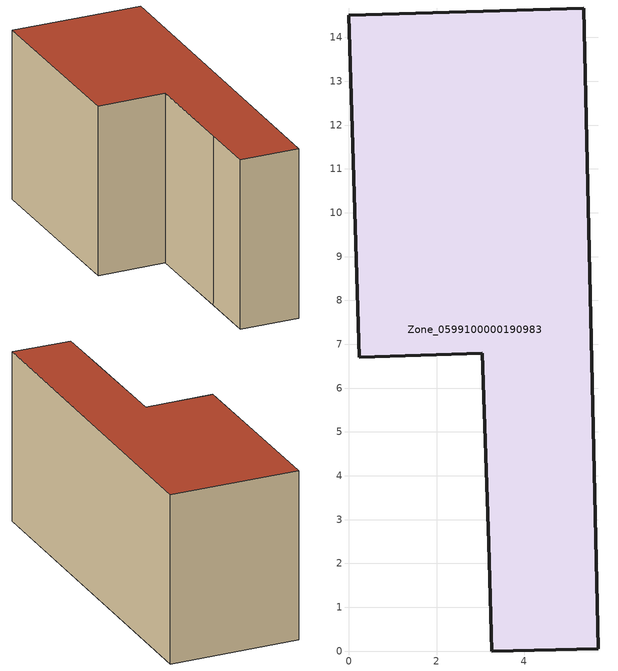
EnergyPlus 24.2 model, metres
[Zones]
Zone_0599100000190983
 floor ground (C_G): 0,14.51 5.36,14.67 5.68,0.05 3.25,0 3.19,2.46 3.04,6.79 0.24,6.7 z0
 wall outside (C_F): 5.36,14.67 0,14.51 0.24,6.7 3.04,6.79 3.19,2.46 3.25,0 5.68,0.05 5.36,14.67 z0:7.04
 roof outside (C_R): 5.68,0.05 5.36,14.67 0,14.51 0.24,6.7 3.04,6.79 3.19,2.46 3.25,0 z7.04
[BUILDING]
Pand.0599100000190983: North Axis=0; Terrain=City; Loads Convergence Tolerance Value=0.04; Temperature Convergence Tolerance Value=0.4; Solar Distribution=FullExterior; Maximum Number of Warmup Days=25; Minimum Number of Warmup Days=1
[Site:Location]
Rotterdam.The.Hague.AP_ZH_NLD Design_Conditions: Latitude=51.96; Longitude=4.45; Time Zone=1; Elevation=-4.5
[SITE:GROUNDTEMPERATURE:BUILDINGSURFACE]
18, 18, 18, 18, 18, 18, 18, 18, 18, 18, 18, 18
[MATERIAL] Thermal Absorptance=0.9; Solar Absorptance=0.7; Visible Absorptance=0.7
Name | Roughness | Thickness | Conductivity | Density | Specific Heat
G.TC.1946 | MediumSmooth | 0.15 | 1 | 540 | 1210
F.TC.1946 | Rough | 0.3 | 0.857143 | 1920 | 840
R.TC.1946 | MediumRough | 0.2 | 0.909091 | 1500 | 1000
[CONSTRUCTION]
C_G: G.TC.1946
C_F: F.TC.1946
C_R: R.TC.1946
[ZONE]
Zone_0599100000190983: Type=1; Multiplier=1; Ceiling Height=Autocalculate; Volume=Autocalculate; Floor Area=autocalculate; Part of Total Floor Area=Yes
[ZONEINFILTRATION:DESIGNFLOWRATE]
Infil_Zone_0599100000190983: Zone or ZoneList or Space or SpaceList=Zone_0599100000190983; Schedule=AlwaysOn; Design Flow Rate Calculation Method=Flow/Area; Flow Rate per Floor Area=0.003; Constant Term Coefficient=1; Temperature Term Coefficient=0; Velocity Term Coefficient=0; Velocity Squared Term Coefficient=0
[HVACTEMPLATE:ZONE:IDEALLOADSAIRSYSTEM]
Zone_0599100000190983: Maximum Heating Supply Air Temperature=50; Minimum Cooling Supply Air Temperature=13; Maximum Heating Supply Air Humidity Ratio=0.0156; Minimum Cooling Supply Air Humidity Ratio=0.0077; Heating Limit=NoLimit; Cooling Limit=NoLimit; Dehumidification Control Type=ConstantSensibleHeatRatio; Cooling Sensible Heat Ratio=0.7; Dehumidification Setpoint=60; Humidification Control Type=None; Humidification Setpoint=30; Outdoor Air Method=None; Outdoor Air Flow Rate per Person=0.00944; Outdoor Air Flow Rate per Zone Floor Area=0; Outdoor Air Flow Rate per Zone=0; Demand Controlled Ventilation Type=None; Outdoor Air Economizer Type=NoEconomizer; Heat Recovery Type=None; Sensible Heat Recovery Effectiveness=0.7; Latent Heat Recovery Effectiveness=0.65
[ZONECONTROL:THERMOSTAT]
ThermostatControl_Zone_0599100000190983: Zone or ZoneList=Zone_0599100000190983; Control Type Schedule=DualSetpointControlType; Control 1=Thermostat_Zone_0599100000190983; Temperature Difference Between Cutout And Setpoint=0
[THERMOSTATSETPOINT:DUALSETPOINT]
Thermostat_Zone_0599100000190983: Heating Setpoint Temperature Schedule=HeatingSetpoint_Zone_0599100000190983; Cooling Setpoint Temperature Schedule=CoolingSetpoint_Zone_0599100000190983
[SCHEDULE:COMPACT]
HeatingSetpoint_Zone_0599100000190983: Through: 12/31, For: AllDays, Until: 24:00, 21
CoolingSetpoint_Zone_0599100000190983: Through: 12/31, For: AllDays, Until: 24:00, 24
DualSetpointControlType: Through: 12/31, For: AllDays, Until: 24:00, 4
AlwaysOn: Through: 12/31, For: AllDays, Until: 24:00, 1
